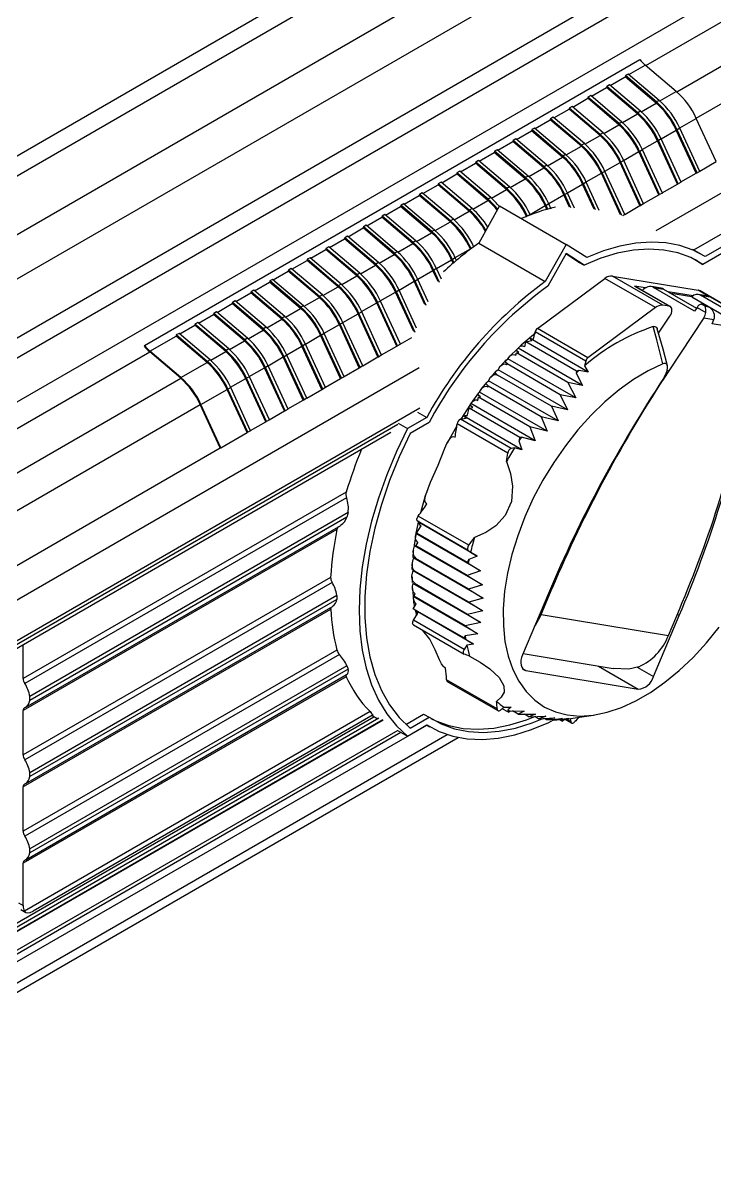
# Model space of a CAD drawing. Extents: x 6 to 134, y 1 to 99.
# Drawn here: x 24.78 to 29.22, y 11.19 to 18.58 of the extents above; entities that cross this region are included whole.
import ezdxf

# ---------------------------------------------------------------- set-up
doc = ezdxf.new("R2010")
doc.units = 0
doc.header["$MEASUREMENT"] = 0
doc.layers.add('OBJECT', color=7, linetype='CONTINUOUS')

msp = doc.modelspace()

# ---------------------------------------------------------------- linework, layer by layer
at = {"layer": 'OBJECT'}
for p, q in [((22.3187, 16.3338), (32.8256, 22.3993)), ((22.4274, 16.2683), (32.6402, 22.164)), ((22.7061, 16.0518), (32.8638, 21.9157)), ((22.7894, 15.8141), (32.9877, 21.7014)), ((22.2744, 15.011), (33.3873, 21.4263)), ((22.5115, 15.2761), (33.1163, 21.3981)), ((22.3357, 14.7632), (33.4868, 21.2006)), ((28.7786, 18.3107), (33.5738, 21.0789)), ((28.9779, 18.1415), (33.6861, 20.8595)), ((29.1029, 17.9721), (33.3963, 20.4506)), ((28.8465, 17.2503), (34.0049, 20.2282)), ((29.0866, 17.1269), (34.2847, 20.1277)), ((25.559, 16.5118), (28.7409, 18.3487)), ((28.6701, 18.2524), (28.7756, 18.3133)), ((28.9749, 18.144), (28.7756, 18.3133)), ((28.5499, 18.183), (28.6466, 18.2388)), ((28.6482, 18.2458), (28.6466, 18.2388)), ((28.8459, 18.0695), (28.6466, 18.2388)), ((28.6659, 18.256), (28.6482, 18.2458)), ((28.8475, 18.0765), (28.6482, 18.2458)), ((28.8652, 18.0867), (28.6659, 18.256)), ((28.4297, 18.1136), (28.5264, 18.1694)), ((28.528, 18.1764), (28.5264, 18.1694)), ((28.7256, 18.0001), (28.5264, 18.1694)), ((28.5457, 18.1866), (28.528, 18.1764)), ((28.7273, 18.0071), (28.528, 18.1764)), ((28.7449, 18.0173), (28.5457, 18.1866)), ((28.8694, 18.0831), (28.9749, 18.144)), ((28.3095, 18.0442), (28.4062, 18.1)), ((28.4078, 18.107), (28.4062, 18.1)), ((28.6054, 17.9307), (28.4062, 18.1)), ((28.4255, 18.1172), (28.4078, 18.107)), ((28.6071, 17.9377), (28.4078, 18.107)), ((28.6247, 17.9479), (28.4255, 18.1172)), ((28.7492, 18.0137), (28.8459, 18.0695)), ((28.8652, 18.0867), (28.8475, 18.0765)), ((28.185, 17.9784), (28.1674, 17.9682)), ((28.3843, 17.8091), (28.185, 17.9784)), ((28.1893, 17.9748), (28.2859, 18.0306)), ((28.2876, 18.0376), (28.2859, 18.0306)), ((28.4852, 17.8613), (28.2859, 18.0306)), ((28.3052, 18.0478), (28.2876, 18.0376)), ((28.4869, 17.8683), (28.2876, 18.0376)), ((28.5045, 17.8785), (28.3052, 18.0478)), ((28.629, 17.9443), (28.7256, 18.0001)), ((28.7449, 18.0173), (28.7273, 18.0071)), ((28.0648, 17.909), (28.0472, 17.8988)), ((28.2641, 17.7397), (28.0648, 17.909)), ((28.0691, 17.9054), (28.1657, 17.9612)), ((28.1674, 17.9682), (28.1657, 17.9612)), ((28.365, 17.7919), (28.1657, 17.9612)), ((28.3666, 17.7989), (28.1674, 17.9682)), ((28.5088, 17.8749), (28.6054, 17.9307)), ((28.6247, 17.9479), (28.6071, 17.9377)), ((28.9977, 17.9083), (28.9801, 17.8981)), ((28.9971, 17.9098), (29.1034, 17.9711)), ((29.1259, 17.6307), (28.9977, 17.9083)), ((29.2315, 17.6935), (29.1034, 17.9711)), ((27.9269, 17.8294), (27.9253, 17.8224)), ((27.9446, 17.8396), (27.9269, 17.8294)), ((28.1262, 17.6601), (27.9269, 17.8294)), ((28.1439, 17.6704), (27.9446, 17.8396)), ((27.9489, 17.836), (28.0455, 17.8918)), ((28.0472, 17.8988), (28.0455, 17.8918)), ((28.2448, 17.7225), (28.0455, 17.8918)), ((28.2464, 17.7295), (28.0472, 17.8988)), ((28.3885, 17.8055), (28.4852, 17.8613)), ((28.5045, 17.8785), (28.4869, 17.8683)), ((28.8775, 17.8389), (28.8599, 17.8287)), ((28.988, 17.5511), (28.8599, 17.8287)), ((28.8769, 17.8404), (28.9743, 17.8966)), ((29.0057, 17.5614), (28.8775, 17.8389)), ((29.1025, 17.619), (28.9743, 17.8966)), ((29.1082, 17.6205), (28.9801, 17.8981)), ((27.8067, 17.76), (27.8051, 17.753)), ((27.8244, 17.7702), (27.8067, 17.76)), ((28.006, 17.5908), (27.8067, 17.76)), ((28.0237, 17.601), (27.8244, 17.7702)), ((27.8287, 17.7666), (27.9253, 17.8224)), ((28.1246, 17.6531), (27.9253, 17.8224)), ((28.2683, 17.7361), (28.365, 17.7919)), ((28.3843, 17.8091), (28.3666, 17.7989)), ((28.6365, 17.7016), (28.7339, 17.7578)), ((28.862, 17.4803), (28.7339, 17.7578)), ((28.7573, 17.7695), (28.7397, 17.7593)), ((28.8678, 17.4818), (28.7397, 17.7593)), ((28.7567, 17.771), (28.8541, 17.8272)), ((28.8854, 17.492), (28.7573, 17.7695)), ((28.9823, 17.5497), (28.8541, 17.8272)), ((27.5883, 17.6278), (27.6849, 17.6836)), ((27.6865, 17.6906), (27.6849, 17.6836)), ((27.8842, 17.5143), (27.6849, 17.6836)), ((27.7042, 17.7008), (27.6865, 17.6906)), ((27.8858, 17.5214), (27.6865, 17.6906)), ((27.9035, 17.5316), (27.7042, 17.7008)), ((27.7085, 17.6972), (27.8051, 17.753)), ((28.0044, 17.5837), (27.8051, 17.753)), ((28.1481, 17.6667), (28.2448, 17.7225)), ((28.2641, 17.7397), (28.2464, 17.7295)), ((28.5163, 17.6322), (28.6137, 17.6884)), ((28.7418, 17.4109), (28.6137, 17.6884)), ((28.6371, 17.7001), (28.6194, 17.6899)), ((28.7476, 17.4124), (28.6194, 17.6899)), ((28.7652, 17.4226), (28.6371, 17.7001)), ((29.1252, 17.6322), (29.2315, 17.6935)), ((27.468, 17.5584), (27.5647, 17.6142)), ((27.5663, 17.6212), (27.5647, 17.6142)), ((27.764, 17.4449), (27.5647, 17.6142)), ((27.584, 17.6314), (27.5663, 17.6212)), ((27.7656, 17.452), (27.5663, 17.6212)), ((27.7833, 17.4622), (27.584, 17.6314)), ((28.0279, 17.5973), (28.1246, 17.6531)), ((28.1439, 17.6704), (28.1262, 17.6601)), ((28.396, 17.5628), (28.4935, 17.619)), ((28.617, 17.3515), (28.4935, 17.619)), ((28.5169, 17.6308), (28.4992, 17.6205)), ((28.6257, 17.3465), (28.4992, 17.6205)), ((28.645, 17.3532), (28.5169, 17.6308)), ((29.005, 17.5628), (29.1025, 17.619)), ((29.1025, 17.619), (29.1082, 17.6205)), ((29.1259, 17.6307), (29.1082, 17.6205)), ((27.3478, 17.489), (27.4445, 17.5448)), ((27.4461, 17.5518), (27.4445, 17.5448)), ((27.6438, 17.3756), (27.4445, 17.5448)), ((27.4638, 17.562), (27.4461, 17.5518)), ((27.6454, 17.3826), (27.4461, 17.5518)), ((27.6631, 17.3928), (27.4638, 17.562)), ((27.9077, 17.5279), (28.0044, 17.5837)), ((28.0237, 17.601), (28.006, 17.5908)), ((28.2758, 17.4934), (28.3733, 17.5497)), ((28.4474, 17.3891), (28.3733, 17.5497)), ((28.3967, 17.5614), (28.379, 17.5512)), ((28.4561, 17.3841), (28.379, 17.5512)), ((28.4803, 17.3803), (28.3967, 17.5614)), ((28.8848, 17.4934), (28.9823, 17.5497)), ((28.9823, 17.5497), (28.988, 17.5511)), ((29.0057, 17.5614), (28.988, 17.5511)), ((27.2276, 17.4196), (27.3243, 17.4754)), ((27.3259, 17.4824), (27.3243, 17.4754)), ((27.5236, 17.3062), (27.3243, 17.4754)), ((27.3436, 17.4927), (27.3259, 17.4824)), ((27.5252, 17.3132), (27.3259, 17.4824)), ((27.5429, 17.3234), (27.3436, 17.4927)), ((27.7833, 17.4622), (27.7656, 17.452)), ((27.7875, 17.4585), (27.8842, 17.5143)), ((27.9035, 17.5316), (27.8858, 17.5214)), ((28.1556, 17.424), (28.2531, 17.4803)), ((28.2897, 17.401), (28.2531, 17.4803)), ((28.2765, 17.492), (28.2588, 17.4818)), ((28.2984, 17.396), (28.2588, 17.4818)), ((28.3209, 17.3957), (28.2765, 17.492)), ((28.7646, 17.424), (28.862, 17.4803)), ((28.862, 17.4803), (28.8678, 17.4818)), ((28.8854, 17.492), (28.8678, 17.4818)), ((27.1074, 17.3502), (27.2041, 17.406)), ((27.2057, 17.4131), (27.2041, 17.406)), ((27.4034, 17.2368), (27.2041, 17.406)), ((27.2234, 17.4233), (27.2057, 17.4131)), ((27.405, 17.2438), (27.2057, 17.4131)), ((27.4227, 17.254), (27.2234, 17.4233)), ((27.6631, 17.3928), (27.6454, 17.3826)), ((27.6673, 17.3891), (27.764, 17.4449)), ((27.8394, 17.4087), (27.7064, 17.1702)), ((27.8394, 17.4087), (28.2665, 17.1621)), ((28.0354, 17.3546), (28.1329, 17.4109)), ((28.1439, 17.387), (28.1329, 17.4109)), ((28.1563, 17.4226), (28.1386, 17.4124)), ((28.151, 17.3856), (28.1386, 17.4124)), ((28.1721, 17.3884), (28.1563, 17.4226)), ((28.6444, 17.3546), (28.7418, 17.4109)), ((28.7418, 17.4109), (28.7476, 17.4124)), ((28.7652, 17.4226), (28.7476, 17.4124)), ((26.9872, 17.2809), (27.0839, 17.3366)), ((27.0855, 17.3437), (27.0839, 17.3366)), ((27.2831, 17.1674), (27.0839, 17.3366)), ((27.1032, 17.3539), (27.0855, 17.3437)), ((27.2848, 17.1744), (27.0855, 17.3437)), ((27.3024, 17.1846), (27.1032, 17.3539)), ((27.5429, 17.3234), (27.5252, 17.3132)), ((27.5471, 17.3197), (27.6438, 17.3756)), ((28.0107, 17.3403), (28.0127, 17.3415)), ((28.0128, 17.3412), (28.0127, 17.3415)), ((28.0361, 17.3532), (28.0216, 17.3448)), ((28.0371, 17.351), (28.0361, 17.3532)), ((28.645, 17.3532), (28.6308, 17.345)), ((26.867, 17.2115), (26.9637, 17.2673)), ((26.9653, 17.2743), (26.9637, 17.2673)), ((27.1629, 17.098), (26.9637, 17.2673)), ((26.983, 17.2845), (26.9653, 17.2743)), ((27.1646, 17.105), (26.9653, 17.2743)), ((27.1822, 17.1152), (26.983, 17.2845)), ((27.3067, 17.181), (27.4034, 17.2368)), ((27.4227, 17.254), (27.405, 17.2438)), ((27.4269, 17.2503), (27.5236, 17.3062)), ((26.7468, 17.1421), (26.8434, 17.1979)), ((26.8451, 17.2049), (26.8434, 17.1979)), ((27.0427, 17.0286), (26.8434, 17.1979)), ((26.8627, 17.2151), (26.8451, 17.2049)), ((27.0444, 17.0356), (26.8451, 17.2049)), ((27.062, 17.0458), (26.8627, 17.2151)), ((27.1865, 17.1116), (27.2831, 17.1674)), ((27.3024, 17.1846), (27.2848, 17.1744)), ((27.7064, 17.1702), (28.1335, 16.9236)), ((28.2665, 17.1621), (28.1335, 16.9236)), ((28.3994, 17.0771), (28.2665, 17.1621)), ((26.6266, 17.0727), (26.7232, 17.1285)), ((26.7249, 17.1355), (26.7232, 17.1285)), ((26.9225, 16.9592), (26.7232, 17.1285)), ((26.7425, 17.1457), (26.7249, 17.1355)), ((26.9241, 16.9662), (26.7249, 17.1355)), ((26.9418, 16.9764), (26.7425, 17.1457)), ((27.0663, 17.0422), (27.1629, 17.098)), ((27.1822, 17.1152), (27.1646, 17.105)), ((27.5546, 17.077), (27.6521, 17.1333)), ((27.653, 17.1313), (27.6521, 17.1333)), ((28.2665, 17.1028), (28.1502, 16.8942)), ((28.3474, 17.0488), (28.2656, 17.1012)), ((28.3828, 17.0284), (28.2665, 17.1028)), ((29.1414, 17.0953), (29.0822, 17.1295)), ((29.2679, 17.1041), (29.1459, 17.0337)), ((29.2845, 17.1545), (29.1612, 17.0833)), ((26.5064, 17.0033), (26.603, 17.0591)), ((26.6047, 17.0661), (26.603, 17.0591)), ((26.8023, 16.8898), (26.603, 17.0591)), ((26.6223, 17.0763), (26.6047, 17.0661)), ((26.8039, 16.8968), (26.6047, 17.0661)), ((26.8216, 16.907), (26.6223, 17.0763)), ((26.946, 16.9728), (27.0427, 17.0286)), ((27.062, 17.0458), (27.0444, 17.0356)), ((27.4344, 17.0076), (27.5319, 17.0639)), ((27.5421, 17.0417), (27.5319, 17.0639)), ((27.5553, 17.0756), (27.5376, 17.0654)), ((27.5474, 17.0442), (27.5376, 17.0654)), ((27.5628, 17.0593), (27.5553, 17.0756)), ((28.3474, 17.0488), (28.3828, 17.0284)), ((29.1106, 17.0541), (29.0985, 17.0619)), ((29.1106, 17.0541), (29.1459, 17.0337)), ((26.3862, 16.9339), (26.4828, 16.9897)), ((26.4844, 16.9967), (26.4828, 16.9897)), ((26.6821, 16.8204), (26.4828, 16.9897)), ((26.5021, 17.0069), (26.4844, 16.9967)), ((26.6837, 16.8274), (26.4844, 16.9967)), ((26.7014, 16.8376), (26.5021, 17.0069)), ((26.8258, 16.9034), (26.9225, 16.9592)), ((26.9418, 16.9764), (26.9241, 16.9662)), ((27.3142, 16.9382), (27.4116, 16.9945)), ((27.4445, 16.9233), (27.4116, 16.9945)), ((27.435, 17.0062), (27.4174, 16.996)), ((27.4532, 16.9183), (27.4174, 16.996)), ((27.4665, 16.9381), (27.435, 17.0062)), ((28.0825, 16.6219), (28.5162, 16.9433)), ((28.8413, 16.7557), (28.5162, 16.9433)), ((28.8895, 16.7714), (28.5645, 16.959)), ((28.5645, 16.959), (29.1159, 16.867)), ((26.2617, 16.8681), (26.244, 16.8579)), ((26.461, 16.6988), (26.2617, 16.8681)), ((26.266, 16.8645), (26.3626, 16.9203)), ((26.3642, 16.9273), (26.3626, 16.9203)), ((26.5619, 16.751), (26.3626, 16.9203)), ((26.3819, 16.9375), (26.3642, 16.9273)), ((26.5635, 16.758), (26.3642, 16.9273)), ((26.5812, 16.7682), (26.3819, 16.9375)), ((26.7056, 16.834), (26.8023, 16.8898)), ((26.8216, 16.907), (26.8039, 16.8968)), ((27.1946, 16.8674), (27.1769, 16.8572)), ((27.194, 16.8688), (27.2914, 16.9251)), ((27.3068, 16.6244), (27.1946, 16.8674)), ((27.3605, 16.7754), (27.2914, 16.9251)), ((27.3148, 16.9368), (27.2972, 16.9266)), ((27.3693, 16.7703), (27.2972, 16.9266)), ((27.3809, 16.7936), (27.3148, 16.9368)), ((28.7764, 16.8823), (28.7063, 16.894)), ((28.7063, 16.894), (28.7122, 16.8919)), ((28.7063, 16.894), (28.9306, 16.7645)), ((28.9364, 16.7624), (28.7122, 16.8919)), ((28.8786, 16.8801), (28.8154, 16.8906)), ((29.0927, 16.7337), (28.8296, 16.8856)), ((28.8296, 16.8856), (28.8922, 16.8752)), ((28.8922, 16.8752), (29.105, 16.7523)), ((29.1805, 16.8297), (29.1159, 16.867)), ((26.1415, 16.7987), (26.1238, 16.7885)), ((26.3408, 16.6294), (26.1415, 16.7987)), ((26.1458, 16.7951), (26.2424, 16.8509)), ((26.244, 16.8579), (26.2424, 16.8509)), ((26.4417, 16.6816), (26.2424, 16.8509)), ((26.4433, 16.6886), (26.244, 16.8579)), ((26.5854, 16.7646), (26.6821, 16.8204)), ((26.7014, 16.8376), (26.6837, 16.8274)), ((27.0744, 16.798), (27.0567, 16.7878)), ((27.0738, 16.7994), (27.1712, 16.8557)), ((27.2025, 16.5204), (27.0744, 16.798)), ((27.2882, 16.6022), (27.1712, 16.8557)), ((27.297, 16.5972), (27.1769, 16.8572)), ((29.0823, 16.8313), (28.922, 16.858)), ((29.0752, 16.825), (28.9402, 16.8475)), ((29.0752, 16.825), (29.4424, 16.613)), ((29.1795, 16.8299), (29.1163, 16.8404)), ((29.4023, 16.7042), (29.1276, 16.8629)), ((29.13, 16.8355), (29.1926, 16.8251)), ((29.3931, 16.6836), (29.13, 16.8355)), ((29.1926, 16.8251), (29.4022, 16.7041)), ((26.0036, 16.7191), (26.002, 16.7121)), ((26.0213, 16.7293), (26.0036, 16.7191)), ((26.2029, 16.5498), (26.0036, 16.7191)), ((26.2206, 16.56), (26.0213, 16.7293)), ((26.0255, 16.7257), (26.1222, 16.7815)), ((26.1238, 16.7885), (26.1222, 16.7815)), ((26.3215, 16.6122), (26.1222, 16.7815)), ((26.3231, 16.6192), (26.1238, 16.7885)), ((26.4652, 16.6952), (26.5619, 16.751)), ((26.5812, 16.7682), (26.5635, 16.758)), ((26.9542, 16.7286), (26.9365, 16.7184)), ((27.0646, 16.4408), (26.9365, 16.7184)), ((26.9535, 16.73), (27.051, 16.7863)), ((27.0823, 16.451), (26.9542, 16.7286)), ((27.1791, 16.5087), (27.051, 16.7863)), ((27.1849, 16.5102), (27.0567, 16.7878)), ((28.8413, 16.7557), (28.4076, 16.4343)), ((28.9306, 16.7645), (28.8895, 16.7714)), ((29.1083, 16.7573), (29.0927, 16.7337)), ((29.1083, 16.7573), (29.164, 16.7251)), ((29.1567, 16.7674), (29.1373, 16.7786)), ((29.1373, 16.7786), (29.156, 16.7755)), ((29.156, 16.7755), (29.1755, 16.7642)), ((29.157, 16.7749), (29.156, 16.7755)), ((29.1567, 16.7674), (29.1755, 16.7642)), ((29.1809, 16.7612), (29.157, 16.7749)), ((25.8834, 16.6497), (25.8818, 16.6427)), ((25.9011, 16.6599), (25.8834, 16.6497)), ((26.0827, 16.4804), (25.8834, 16.6497)), ((26.1004, 16.4906), (25.9011, 16.6599)), ((25.9053, 16.6563), (26.002, 16.7121)), ((26.2013, 16.5428), (26.002, 16.7121)), ((26.345, 16.6258), (26.4417, 16.6816)), ((26.461, 16.6988), (26.4433, 16.6886)), ((26.7131, 16.5913), (26.8106, 16.6475)), ((26.9387, 16.3699), (26.8106, 16.6475)), ((26.834, 16.6592), (26.8163, 16.649)), ((26.9444, 16.3714), (26.8163, 16.649)), ((26.8333, 16.6606), (26.9308, 16.7169)), ((26.9621, 16.3816), (26.834, 16.6592)), ((27.0589, 16.4393), (26.9308, 16.7169)), ((28.8613, 16.5909), (28.9337, 16.7002)), ((29.1513, 16.6894), (28.9265, 16.3496)), ((29.1513, 16.6894), (29.2156, 16.6787)), ((29.2046, 16.6527), (29.2156, 16.6787)), ((29.4424, 16.613), (29.2046, 16.6527)), ((25.5936, 16.4764), (25.7616, 16.5733)), ((25.7632, 16.5803), (25.7616, 16.5733)), ((25.9609, 16.404), (25.7616, 16.5733)), ((25.7809, 16.5905), (25.7632, 16.5803)), ((25.9625, 16.411), (25.7632, 16.5803)), ((25.9802, 16.4212), (25.7809, 16.5905)), ((25.7851, 16.5869), (25.8818, 16.6427)), ((26.0811, 16.4734), (25.8818, 16.6427)), ((26.2248, 16.5564), (26.3215, 16.6122)), ((26.3408, 16.6294), (26.3231, 16.6192)), ((26.5929, 16.5219), (26.6904, 16.5781)), ((26.8185, 16.3005), (26.6904, 16.5781)), ((26.7138, 16.5898), (26.6961, 16.5796)), ((26.8242, 16.302), (26.6961, 16.5796)), ((26.8419, 16.3122), (26.7138, 16.5898)), ((28.0569, 16.5526), (28.0682, 16.5996)), ((28.3932, 16.412), (28.0682, 16.5996)), ((28.4076, 16.4343), (28.0825, 16.6219)), ((25.559, 16.5118), (25.5566, 16.5082)), ((26.1046, 16.487), (26.2013, 16.5428)), ((26.2206, 16.56), (26.2029, 16.5498)), ((26.4727, 16.4525), (26.5702, 16.5087)), ((26.6983, 16.2312), (26.5702, 16.5087)), ((26.5936, 16.5204), (26.5759, 16.5102)), ((26.704, 16.2326), (26.5759, 16.5102)), ((26.7217, 16.2429), (26.5936, 16.5204)), ((27.0817, 16.4525), (27.1791, 16.5087)), ((27.1791, 16.5087), (27.1849, 16.5102)), ((27.2025, 16.5204), (27.1849, 16.5102)), ((27.2019, 16.5219), (27.2754, 16.5643)), ((28.0016, 16.504), (28.0093, 16.5365)), ((28.0093, 16.5365), (28.0472, 16.5444)), ((28.3343, 16.3489), (28.0093, 16.5365)), ((28.4089, 16.342), (28.0361, 16.5571)), ((22.4227, 14.6416), (25.5925, 16.4714)), ((25.7918, 16.3022), (25.5925, 16.4714)), ((25.7929, 16.3071), (25.5936, 16.4764)), ((25.9844, 16.4176), (26.0811, 16.4734)), ((26.1004, 16.4906), (26.0827, 16.4804)), ((26.3525, 16.3831), (26.45, 16.4393)), ((26.5781, 16.1618), (26.45, 16.4393)), ((26.4734, 16.451), (26.4557, 16.4408)), ((26.5838, 16.1633), (26.4557, 16.4408)), ((26.6015, 16.1735), (26.4734, 16.451)), ((26.9615, 16.3831), (27.0589, 16.4393)), ((27.0589, 16.4393), (27.0646, 16.4408)), ((27.0823, 16.451), (27.0646, 16.4408)), ((28.3288, 16.1756), (27.8924, 16.4276)), ((27.9573, 16.494), (27.903, 16.4416)), ((27.9449, 16.4501), (27.9485, 16.4654)), ((27.9485, 16.4654), (27.9637, 16.4685)), ((28.2782, 16.275), (27.9485, 16.4654)), ((28.3729, 16.2565), (27.9583, 16.4958)), ((23.0115, 13.8819), (27.3239, 16.3714)), ((25.7929, 16.3071), (25.9609, 16.404)), ((25.9802, 16.4212), (25.9625, 16.411)), ((26.2323, 16.3137), (26.3298, 16.3699)), ((26.4579, 16.0924), (26.3298, 16.3699)), ((26.3532, 16.3816), (26.3355, 16.3714)), ((26.4636, 16.0939), (26.3355, 16.3714)), ((26.4813, 16.1041), (26.3532, 16.3816)), ((26.8412, 16.3137), (26.9387, 16.3699)), ((26.9387, 16.3699), (26.9444, 16.3714)), ((26.9621, 16.3816), (26.9444, 16.3714)), ((28.2765, 16.0996), (27.8301, 16.3573)), ((27.8825, 16.4208), (27.8441, 16.3789)), ((27.8868, 16.3901), (27.8878, 16.3942)), ((27.8878, 16.3942), (27.8912, 16.3949)), ((28.2296, 16.1968), (27.8878, 16.3942)), ((28.3343, 16.3489), (28.331, 16.3351)), ((28.3502, 16.3522), (28.3343, 16.3489)), ((28.4089, 16.342), (28.3502, 16.3522)), ((28.3932, 16.412), (28.3863, 16.383)), ((28.3863, 16.383), (28.4089, 16.342)), ((28.9169, 16.3551), (28.9265, 16.3496)), ((22.622, 14.4723), (25.7918, 16.3022)), ((26.1121, 16.2443), (26.2096, 16.3005)), ((26.3377, 16.023), (26.2096, 16.3005)), ((26.233, 16.3123), (26.2153, 16.302)), ((26.3434, 16.0245), (26.2153, 16.302)), ((26.3611, 16.0347), (26.233, 16.3123)), ((26.721, 16.2443), (26.8185, 16.3005)), ((26.8185, 16.3005), (26.8242, 16.302)), ((26.8419, 16.3122), (26.8242, 16.302)), ((28.2157, 16.0284), (27.7693, 16.2861)), ((28.1729, 16.1233), (27.827, 16.323)), ((28.2782, 16.275), (28.3288, 16.1756)), ((28.3729, 16.2565), (28.2782, 16.275)), ((28.331, 16.3351), (28.3729, 16.2565)), ((25.9214, 16.1342), (26.0894, 16.2312)), ((26.2175, 15.9536), (26.0894, 16.2312)), ((26.1128, 16.2429), (26.0951, 16.2327)), ((26.2232, 15.9551), (26.0951, 16.2327)), ((26.2409, 15.9653), (26.1128, 16.2429)), ((26.6008, 16.1749), (26.6983, 16.2312)), ((26.6983, 16.2312), (26.704, 16.2326)), ((26.7217, 16.2429), (26.704, 16.2326)), ((27.7041, 16.2086), (27.6546, 16.1396)), ((28.1465, 15.9621), (27.71, 16.214)), ((27.7651, 16.2472), (27.7662, 16.2518)), ((27.7662, 16.2518), (27.7692, 16.2524)), ((28.108, 16.0545), (27.7662, 16.2518)), ((22.7476, 14.3033), (25.9174, 16.1332)), ((26.0455, 15.8556), (25.9174, 16.1332)), ((26.0495, 15.8566), (25.9214, 16.1342)), ((26.4806, 16.1055), (26.5781, 16.1618)), ((26.5781, 16.1618), (26.5838, 16.1633)), ((26.6015, 16.1735), (26.5838, 16.1633)), ((28.0689, 15.9006), (27.6544, 16.1399)), ((27.7005, 16.1604), (27.7054, 16.1806)), ((27.7054, 16.1806), (27.7167, 16.183)), ((28.035, 15.9903), (27.7054, 16.1806)), ((28.2296, 16.1968), (28.2765, 16.0996)), ((28.3288, 16.1756), (28.2296, 16.1968)), ((23.1484, 13.6989), (27.3281, 16.1117)), ((26.3604, 16.0361), (26.4579, 16.0924)), ((26.4579, 16.0924), (26.4636, 16.0939)), ((26.4813, 16.1041), (26.4636, 16.0939)), ((27.3126, 16.0845), (27.3718, 16.0503)), ((27.9833, 15.8437), (27.6106, 16.0589)), ((27.6324, 16.0587), (27.6446, 16.1095)), ((27.6446, 16.1095), (27.6688, 16.1145)), ((27.9696, 15.9218), (27.6446, 16.1095)), ((28.108, 16.0545), (28.1465, 15.9621)), ((28.2157, 16.0284), (28.108, 16.0545)), ((28.1729, 16.1233), (28.2157, 16.0284)), ((28.2765, 16.0996), (28.1729, 16.1233)), ((23.1517, 13.6784), (27.1863, 16.0075)), ((26.2402, 15.9667), (26.3377, 16.023)), ((26.3377, 16.023), (26.3434, 16.0245)), ((26.3611, 16.0347), (26.3434, 16.0245)), ((27.1893, 16.0133), (27.2484, 15.9791)), ((27.3718, 16.0503), (27.2484, 15.9791)), ((27.387, 16.0183), (27.265, 15.9479)), ((27.8919, 15.8219), (27.5669, 16.0096)), ((27.5898, 16.0395), (27.6249, 16.0468)), ((27.9148, 15.8519), (27.5898, 16.0395)), ((28.035, 15.9903), (28.0689, 15.9006)), ((28.1465, 15.9621), (28.035, 15.9903)), ((23.1527, 13.6536), (27.1407, 15.9558)), ((26.0495, 15.8566), (26.2175, 15.9536)), ((26.2175, 15.9536), (26.2232, 15.9551)), ((26.2409, 15.9653), (26.2232, 15.9551)), ((27.9696, 15.9218), (27.9645, 15.9006)), ((27.9799, 15.924), (27.9696, 15.9218)), ((28.0689, 15.9006), (27.9799, 15.924)), ((22.8757, 14.0257), (26.0455, 15.8556)), ((26.0455, 15.8556), (26.0495, 15.8566)), ((27.9365, 15.8564), (27.9148, 15.8519)), ((27.9833, 15.8437), (27.9365, 15.8564)), ((27.9645, 15.9006), (27.9833, 15.8437)), ((26.855, 15.5716), (24.7798, 14.3737)), ((26.8565, 15.5351), (24.7903, 14.3423)), ((26.8669, 15.4401), (24.8215, 14.2594)), ((26.8594, 15.4103), (24.8215, 14.2339)), ((27.6421, 15.23), (27.3171, 15.4176)), ((26.7948, 15.331), (24.7798, 14.1677)), ((24.7969, 14.1901), (26.8196, 15.3578)), ((27.3058, 15.3066), (27.3352, 15.3545)), ((27.3381, 15.3672), (27.3133, 15.3844)), ((27.6383, 15.1968), (27.3133, 15.3844)), ((27.6951, 15.1607), (27.3223, 15.3759)), ((27.3009, 15.298), (27.2908, 15.23)), ((27.7165, 15.0656), (27.302, 15.3049)), ((27.3024, 15.2259), (27.3142, 15.245)), ((27.3229, 15.2947), (27.3058, 15.3066)), ((27.6308, 15.119), (27.3058, 15.3066)), ((27.73, 14.9752), (27.2935, 15.2271)), ((27.3104, 15.2203), (27.3024, 15.2259)), ((27.6321, 15.0356), (27.3024, 15.2259)), ((27.6383, 15.1968), (27.6536, 15.1862)), ((27.6536, 15.1862), (27.6951, 15.1607)), ((27.2887, 15.1473), (27.2818, 15.1529)), ((27.7351, 14.8896), (27.2887, 15.1473)), ((27.2991, 15.1451), (27.3018, 15.1495)), ((27.6409, 14.9478), (27.2991, 15.1451)), ((27.3012, 15.1436), (27.2991, 15.1451)), ((27.6431, 15.1391), (27.6308, 15.119)), ((27.6308, 15.119), (27.638, 15.114)), ((27.638, 15.114), (27.7165, 15.0656)), ((27.6951, 15.1607), (27.6431, 15.1391)), ((26.7548, 15.0239), (24.7798, 13.8837)), ((27.2774, 15.0274), (27.2777, 14.9905)), ((27.7317, 14.8088), (27.2853, 15.0665)), ((27.6417, 14.8646), (27.2957, 15.0643)), ((27.7165, 15.0656), (27.6321, 15.0356)), ((27.6321, 15.0356), (27.73, 14.9752)), ((26.764, 14.9918), (24.7903, 13.8524)), ((27.2795, 14.9532), (27.2844, 14.9027)), ((27.72, 14.7329), (27.2835, 14.9849)), ((27.2924, 14.9836), (27.2948, 14.9874)), ((27.6343, 14.7862), (27.2924, 14.9836)), ((27.2949, 14.9819), (27.2924, 14.9836)), ((27.73, 14.9752), (27.6409, 14.9478)), ((27.6409, 14.9478), (27.7351, 14.8896)), ((28.1066, 14.7858), (28.1777, 14.9542)), ((28.1699, 14.9587), (28.1777, 14.9542)), ((26.7936, 14.9079), (24.8215, 13.7695)), ((26.7936, 14.8824), (24.8215, 13.7439)), ((27.6999, 14.6618), (27.2853, 14.9011)), ((27.2891, 14.9028), (27.2979, 14.9172)), ((27.6187, 14.7125), (27.2891, 14.9028)), ((27.2997, 14.8954), (27.2891, 14.9028)), ((27.7351, 14.8896), (27.6417, 14.8646)), ((28.1532, 14.9194), (27.9874, 14.5265)), ((26.7548, 14.818), (24.7798, 13.6778)), ((24.7969, 13.7002), (26.7703, 14.8395)), ((27.2857, 14.8221), (27.3046, 14.8527)), ((27.6108, 14.6344), (27.2857, 14.8221)), ((27.3125, 14.8035), (27.2857, 14.8221)), ((27.2983, 14.8133), (27.3052, 14.7784)), ((27.6717, 14.5954), (27.299, 14.8106)), ((27.7317, 14.8088), (27.6343, 14.7862)), ((27.6417, 14.8646), (27.7317, 14.8088)), ((28.9239, 14.6495), (28.995, 14.8179)), ((27.2871, 14.7489), (27.3144, 14.7933)), ((27.6121, 14.5613), (27.2871, 14.7489)), ((27.72, 14.7329), (27.6187, 14.7125)), ((27.6343, 14.7862), (27.72, 14.7329)), ((28.1066, 14.7858), (28.9239, 14.6495)), ((28.8285, 14.3862), (28.9943, 14.7791)), ((28.9817, 14.7864), (28.9943, 14.7791)), ((27.2865, 14.719), (27.6115, 14.5314)), ((27.6188, 14.6474), (27.6108, 14.6344)), ((27.6187, 14.7125), (27.6999, 14.6618)), ((27.6999, 14.6618), (27.6188, 14.6474)), ((24.7798, 14.3737), (24.7798, 14.5929)), ((27.6108, 14.6344), (27.6219, 14.6266)), ((27.6289, 14.5886), (27.6121, 14.5613)), ((27.6219, 14.6266), (27.6717, 14.5954)), ((27.6717, 14.5954), (27.6289, 14.5886)), ((26.7948, 14.557), (24.7798, 13.3938)), ((26.8111, 14.5291), (24.7903, 13.3624)), ((27.9905, 14.5338), (28.5688, 14.4374)), ((26.8594, 14.456), (24.8215, 13.2795)), ((26.8669, 14.4348), (24.8215, 13.254)), ((27.9874, 14.438), (28.0085, 14.4258)), ((28.0085, 14.4258), (28.7307, 14.3054)), ((28.475, 14.453), (28.7307, 14.3054)), ((28.7238, 14.4466), (28.8285, 14.3862)), ((26.855, 14.3859), (24.7798, 13.1879)), ((24.7969, 13.2103), (26.8606, 14.4016)), ((27.824, 14.1786), (27.499, 14.3663)), ((27.5042, 14.3555), (27.8292, 14.1679)), ((24.8215, 14.2339), (24.8215, 14.2594)), ((24.7798, 13.8837), (24.7798, 14.1677)), ((27.0077, 14.1614), (24.7893, 12.8807)), ((27.0273, 14.1402), (24.8433, 12.8794)), ((27.0206, 14.1363), (27.0571, 14.1153)), ((27.2371, 14.0799), (27.3517, 14.1461)), ((27.3517, 14.1461), (27.387, 14.1257)), ((27.8454, 14.1718), (27.8677, 14.1901)), ((27.8967, 14.1571), (27.8561, 14.1805)), ((27.8677, 14.1901), (27.915, 14.1893)), ((27.915, 14.1893), (27.8932, 14.1738)), ((27.8932, 14.1738), (27.8967, 14.1571)), ((27.8967, 14.1571), (27.9073, 14.1658)), ((27.9073, 14.1658), (27.9973, 14.1654)), ((27.9588, 14.1448), (27.9226, 14.1657)), ((27.9973, 14.1654), (27.9588, 14.1448)), ((27.9588, 14.1448), (28.0715, 14.1461)), ((28.0285, 14.1282), (27.9989, 14.1453)), ((28.0715, 14.1461), (28.0285, 14.1282)), ((28.0285, 14.1282), (28.1374, 14.1316)), ((28.09, 14.1162), (28.0672, 14.1294)), ((28.1374, 14.1316), (28.09, 14.1162)), ((28.25, 14.1119), (28.4442, 14.1394)), ((22.9636, 11.7798), (27.0331, 14.1291)), ((27.0651, 14.1198), (23.0425, 11.7977)), ((27.0907, 14.1093), (23.08, 11.7939)), ((23.0806, 11.7936), (27.0913, 14.1089)), ((23.1296, 11.6263), (27.372, 14.0754)), ((27.2484, 14.0048), (27.3718, 14.076)), ((27.265, 14.0552), (27.387, 14.1257)), ((27.3713, 14.0758), (27.3915, 14.0641)), ((28.09, 14.1162), (28.1949, 14.1221)), ((28.1434, 14.109), (28.1273, 14.1183)), ((28.1949, 14.1221), (28.1434, 14.109)), ((28.1434, 14.109), (28.2439, 14.1173)), ((28.1887, 14.1065), (28.1791, 14.112)), ((28.1887, 14.1065), (28.2846, 14.1174)), ((28.2439, 14.1173), (28.1887, 14.1065)), ((28.2415, 14.0996), (28.2228, 14.1104)), ((28.2846, 14.1174), (28.2392, 14.1104)), ((28.2392, 14.1104), (28.2415, 14.0996)), ((28.2415, 14.0996), (28.2577, 14.113)), ((28.2602, 14.1133), (28.3024, 14.089)), ((28.2976, 14.0963), (28.2666, 14.1142)), ((28.2931, 14.118), (28.2976, 14.0963)), ((22.6715, 11.2257), (27.5026, 14.0145)), ((22.7055, 11.1861), (27.5728, 13.9959)), ((23.1355, 11.6805), (27.2051, 14.0298)), ((27.1863, 14.0413), (23.1359, 11.703)), ((27.1893, 14.039), (27.2484, 14.0048)), ((24.8215, 13.7439), (24.8215, 13.7695)), ((24.7798, 13.3938), (24.7798, 13.6778)), ((24.8215, 13.254), (24.8215, 13.2795)), ((24.7798, 12.9161), (24.7798, 13.1879)), ((24.7498, 12.9335), (24.7798, 12.9161)), ((24.7648, 12.891), (24.7975, 12.872))]:
    msp.add_line(p, q, dxfattribs=at)
at = {"layer": 'OBJECT', "flags": 128}
for points in [[(29.1612, 17.0833), (29.083, 17.1248), (28.9985, 17.1544), (28.9085, 17.1719), (28.8135, 17.1772), (28.7143, 17.1703), (28.6117, 17.1512), (28.5065, 17.1201), (28.3994, 17.0771)], [(29.1459, 17.0337), (29.0683, 17.0768), (28.9841, 17.1076), (28.894, 17.1259), (28.7988, 17.1316), (28.6993, 17.1246), (28.5962, 17.1049), (28.4904, 17.0728), (28.3828, 17.0284)], [(28.9337, 16.7002), (28.9395, 16.7105), (28.9437, 16.7212), (28.9462, 16.7318), (28.9467, 16.7417), (28.9453, 16.7504), (28.942, 16.7573), (28.937, 16.7621), (28.9306, 16.7645)], [(29.164, 16.7251), (29.1648, 16.742), (29.1631, 16.758), (29.1612, 16.7631), (29.1591, 16.7657), (29.1567, 16.7674)], [(28.0698, 16.5915), (27.9784, 16.5144), (27.9573, 16.494)], [(28.8259, 16.6338), (28.8374, 16.635), (28.8467, 16.6308), (28.8522, 16.622), (28.8525, 16.6205)], [(28.888, 16.3948), (28.8491, 16.5494), (28.8259, 16.6338)], [(28.9193, 16.3825), (28.8915, 16.4891), (28.8525, 16.6205)], [(28.0361, 16.5571), (28.0499, 16.5558), (28.0569, 16.5526)], [(27.8912, 16.3949), (27.8822, 16.4017), (27.8781, 16.4083), (27.879, 16.4169), (27.8924, 16.4276)], [(27.8924, 16.4276), (27.9087, 16.4473), (27.9227, 16.4539), (27.9383, 16.4531), (27.9449, 16.4501)], [(27.9637, 16.4685), (27.9552, 16.4749), (27.9515, 16.4812), (27.9527, 16.4897), (27.9583, 16.4958)], [(27.8166, 16.3488), (27.8048, 16.3358), (27.7835, 16.3096)], [(27.827, 16.323), (27.8175, 16.3301), (27.813, 16.337), (27.8138, 16.3457), (27.8249, 16.3551), (27.8301, 16.3573)], [(27.8301, 16.3573), (27.8439, 16.38), (27.8581, 16.3912), (27.8716, 16.3944), (27.8837, 16.3917), (27.8868, 16.3901)], [(28.888, 16.3948), (28.7947, 16.3506), (28.7011, 16.2949), (28.6081, 16.2283), (28.5167, 16.1516), (28.428, 16.0656), (28.3429, 15.9712), (28.2624, 15.8694), (28.1873, 15.7614), (28.1184, 15.6483), (28.0565, 15.5314), (28.0023, 15.4119), (27.9563, 15.2911), (27.9191, 15.1703), (27.8909, 15.0509), (27.8723, 14.9341), (27.8633, 14.8212), (27.864, 14.7135), (27.8745, 14.612), (27.8947, 14.518), (27.9242, 14.4324), (27.9628, 14.3561), (28.0101, 14.2901), (28.0656, 14.2349), (28.1286, 14.1912), (28.1985, 14.1595), (28.2745, 14.1401), (28.3558, 14.1333), (28.4415, 14.139), (28.5306, 14.1573), (28.6223, 14.188), (28.7155, 14.2306), (28.8092, 14.2848), (28.9023, 14.3499), (28.9939, 14.4253), (29.0831, 14.5101), (29.1687, 14.6035), (29.2499, 14.7043)], [(28.9138, 16.3421), (28.9191, 16.3641), (28.9189, 16.3799), (28.9137, 16.3918), (28.9056, 16.397), (28.8956, 16.3971), (28.888, 16.3948)], [(27.7579, 16.2781), (27.7239, 16.2361), (27.7199, 16.2305)], [(27.7692, 16.2524), (27.7593, 16.2598), (27.7545, 16.2671), (27.7552, 16.2757), (27.7656, 16.2845), (27.7693, 16.2861)], [(27.7693, 16.2861), (27.7824, 16.3094), (27.7967, 16.3223), (27.81, 16.3268), (27.8218, 16.3254), (27.827, 16.323)], [(28.8964, 16.3073), (28.9107, 16.3341), (28.9138, 16.3421)], [(27.7167, 16.183), (27.7065, 16.1906), (27.7014, 16.1981), (27.7014, 16.2054), (27.71, 16.214)], [(27.71, 16.214), (27.7286, 16.2405), (27.7414, 16.2488), (27.7536, 16.2508), (27.7651, 16.2472)], [(27.6546, 16.1396), (27.648, 16.1305), (27.5901, 16.0396)], [(27.6688, 16.1145), (27.6582, 16.1223), (27.653, 16.13), (27.653, 16.1375), (27.6544, 16.1399)], [(27.6544, 16.1399), (27.6715, 16.158), (27.6829, 16.1631), (27.6935, 16.1632), (27.7005, 16.1604)], [(27.6249, 16.0468), (27.6141, 16.0547), (27.6106, 16.0589)], [(27.2484, 15.9791), (27.1778, 15.8321), (27.1154, 15.6831), (27.0618, 15.5333), (27.0174, 15.3839), (26.9824, 15.2359), (26.9573, 15.0906), (26.9422, 14.949), (26.9371, 14.8123), (26.9422, 14.6813), (26.9573, 14.5572), (26.9824, 14.4409), (27.0174, 14.3333), (27.0618, 14.2352), (27.1154, 14.1473), (27.1778, 14.0703), (27.2484, 14.0048)], [(27.565, 15.9975), (27.5134, 15.9055), (27.5037, 15.8858)], [(27.265, 15.9479), (27.1944, 15.7976), (27.1327, 15.6454), (27.0805, 15.4927), (27.0382, 15.3407), (27.0061, 15.1907), (26.9846, 15.044), (26.9738, 14.9017), (26.9738, 14.7652), (26.9846, 14.6354), (27.0061, 14.5135), (27.0382, 14.4005), (27.0805, 14.2974), (27.1327, 14.2049), (27.1944, 14.124), (27.265, 14.0552)], [(27.3723, 15.4953), (27.3661, 15.501), (27.3623, 15.5088), (27.3603, 15.5243), (27.3651, 15.5537), (27.3972, 15.6347), (27.445, 15.7452), (27.4885, 15.8529), (27.5021, 15.8837), (27.5217, 15.9148), (27.5309, 15.9231), (27.5418, 15.9274), (27.5496, 15.9266), (27.5536, 15.9249)], [(27.8844, 15.7681), (27.9096, 15.69), (27.9228, 15.6091), (27.9156, 15.5102), (27.8762, 15.42), (27.8168, 15.3556), (27.7506, 15.3115), (27.678, 15.279)], [(27.3717, 15.5729), (27.3625, 15.547), (27.3313, 15.4376)], [(27.3195, 15.3869), (27.3024, 15.3082), (27.3009, 15.298)], [(27.3133, 15.3844), (27.3111, 15.3867), (27.3095, 15.3899), (27.3088, 15.3939), (27.3089, 15.3984), (27.3099, 15.4033), (27.3116, 15.4082), (27.314, 15.4131), (27.3171, 15.4176)], [(27.3223, 15.3759), (27.3317, 15.3709), (27.3381, 15.3672)], [(27.286, 15.1969), (27.2852, 15.1917), (27.2824, 15.153)], [(27.3018, 15.1495), (27.2924, 15.1584), (27.287, 15.1708), (27.2853, 15.1918), (27.2935, 15.2271)], [(27.2909, 15.2299), (27.2902, 15.2307), (27.2943, 15.2291), (27.3044, 15.2237), (27.3104, 15.2203)], [(27.6421, 15.23), (27.639, 15.2255), (27.6366, 15.2206), (27.6349, 15.2156), (27.6339, 15.2108), (27.6338, 15.2063), (27.6345, 15.2023), (27.6361, 15.1991), (27.6383, 15.1968)], [(27.2791, 15.1078), (27.277, 15.0784), (27.2771, 15.0732)], [(27.2957, 15.0643), (27.2858, 15.0736), (27.2801, 15.0865), (27.2783, 15.1074), (27.285, 15.1381), (27.2887, 15.1473)], [(27.2948, 14.9874), (27.2844, 14.9969), (27.2783, 15.0103), (27.2764, 15.0311), (27.2827, 15.0599), (27.2853, 15.0665)], [(27.2777, 15.0732), (27.2777, 15.0738), (27.2828, 15.0715), (27.291, 15.0671), (27.2957, 15.0643)], [(27.2842, 14.9027), (27.2836, 14.9037), (27.2871, 14.9023), (27.2936, 14.8989), (27.2997, 14.8954)], [(27.286, 14.8857), (27.288, 14.8653), (27.2942, 14.8342)], [(26.7592, 14.833), (26.7558, 14.8273), (26.7548, 14.818)], [(27.3144, 14.7933), (27.3031, 14.8035), (27.299, 14.8106)], [(27.2865, 14.719), (27.2854, 14.7197), (27.2833, 14.7222), (27.2819, 14.7255), (27.2813, 14.7296), (27.2816, 14.7342), (27.2827, 14.7391), (27.2845, 14.7441), (27.2871, 14.7489)], [(27.4924, 14.4406), (27.4849, 14.4461), (27.4778, 14.4535), (27.4676, 14.4676), (27.4536, 14.4934), (27.4266, 14.5573), (27.3914, 14.6277), (27.3476, 14.6832), (27.3464, 14.6844)], [(27.6121, 14.5613), (27.6095, 14.5565), (27.6077, 14.5515), (27.6066, 14.5466), (27.6063, 14.542), (27.6069, 14.5379), (27.6083, 14.5346), (27.6104, 14.5321), (27.6132, 14.5306)], [(27.6465, 14.5176), (27.7153, 14.4785), (27.7773, 14.4361), (27.8368, 14.3814), (27.868, 14.3276), (27.8683, 14.2855), (27.8506, 14.2535), (27.8208, 14.2268)], [(27.9874, 14.5265), (27.9811, 14.5086), (27.9773, 14.491), (27.9761, 14.4744), (27.9777, 14.4594), (27.982, 14.4466), (27.9887, 14.4365), (27.9977, 14.4295), (28.0085, 14.4258)], [(26.86, 14.4025), (26.8657, 14.4065), (26.8688, 14.4237), (26.8669, 14.4348)], [(28.7343, 14.4492), (28.6708, 14.4337), (28.5688, 14.438)], [(26.8552, 14.3994), (26.8544, 14.3989), (26.8527, 14.3946), (26.8544, 14.3872), (26.855, 14.3859)], [(27.399, 14.1179), (27.4299, 14.1027), (27.5149, 14.0718), (27.6058, 14.0536), (27.7018, 14.0482), (27.8023, 14.0558), (27.9064, 14.0761), (28.0131, 14.1091), (28.0663, 14.1299)], [(27.824, 14.1786), (27.8246, 14.1745), (27.826, 14.1712), (27.8281, 14.1687), (27.8309, 14.1672), (27.8341, 14.1667), (27.8378, 14.1674), (27.8416, 14.1691), (27.8454, 14.1718)], [(27.3718, 14.076), (27.452, 14.0337), (27.5389, 14.0038), (27.6316, 13.9866), (27.7294, 13.9823), (27.8315, 13.9908), (27.9371, 14.0122), (28.0454, 14.0461), (28.1555, 14.0924), (28.187, 14.1078)], [(27.387, 14.1257), (27.4653, 14.0823), (27.5502, 14.0514), (27.6411, 14.0332), (27.7372, 14.0278), (27.8377, 14.0353), (27.9417, 14.0557), (28.0485, 14.0887), (28.1251, 14.1196)], [(28.2976, 14.0963), (28.2988, 14.0928), (28.3008, 14.0901), (28.3035, 14.0884), (28.3067, 14.0878), (28.3102, 14.0883), (28.3141, 14.0898), (28.3179, 14.0923), (28.3216, 14.0956)]]:
    msp.add_lwpolyline(points, dxfattribs=at)
at = {"layer": 'OBJECT'}
for centre, radius, start, end in [((28.9576, 18.5259), 0.2799, 219.27653, 229.44452), ((28.6395, 17.7605), 0.5094, 24.4177, 48.82786), ((28.5105, 17.686), 0.5094, 24.4177, 48.82786), ((28.5014, 17.6808), 0.5257, 24.41771, 48.82793), ((28.5191, 17.691), 0.5257, 24.41771, 48.82793), ((28.3903, 17.6166), 0.5094, 24.4177, 48.82786), ((28.3812, 17.6114), 0.5257, 24.41771, 48.82793), ((28.3989, 17.6216), 0.5257, 24.41771, 48.82793), ((28.2701, 17.5472), 0.5094, 24.4177, 48.82786), ((28.261, 17.542), 0.5257, 24.41771, 48.82793), ((28.2787, 17.5522), 0.5257, 24.41771, 48.82793), ((28.1499, 17.4779), 0.5094, 24.4177, 48.82786), ((28.1408, 17.4726), 0.5257, 24.41771, 48.82793), ((28.1585, 17.4828), 0.5257, 24.41771, 48.82793), ((28.0297, 17.4085), 0.5094, 24.4177, 48.82786), ((28.0206, 17.4032), 0.5257, 24.41771, 48.82793), ((28.0383, 17.4134), 0.5257, 24.41771, 48.82793), ((27.9094, 17.3391), 0.5094, 24.4177, 48.82786), ((27.9004, 17.3338), 0.5257, 24.41771, 48.82793), ((27.918, 17.344), 0.5257, 24.41771, 48.82793), ((27.7892, 17.2697), 0.5094, 24.4177, 48.82786), ((27.7802, 17.2644), 0.5257, 24.41771, 48.82793), ((27.7978, 17.2747), 0.5257, 24.41771, 48.82793), ((27.669, 17.2003), 0.5094, 24.4177, 48.82786), ((27.66, 17.1951), 0.5257, 24.41771, 48.82793), ((27.6776, 17.2053), 0.5257, 24.41771, 48.82793), ((27.4798, 17.1074), 0.4668, 39.85771, 49.45824), ((27.5488, 17.1309), 0.5094, 24.4177, 48.82786), ((27.5397, 17.1257), 0.5257, 24.41771, 48.82793), ((27.5574, 17.1359), 0.5257, 24.41771, 48.82793), ((27.3318, 17.0104), 0.5059, 31.321, 49.09211), ((27.4631, 17.0942), 0.4621, 38.53412, 49.37192), ((27.4553, 17.0903), 0.4765, 38.61598, 49.37418), ((28.4588, 16.2714), 1.1592, 102.8953, 114.37257), ((27.1791, 16.9175), 0.5257, 24.41771, 48.82793), ((27.1968, 16.9277), 0.5257, 24.41771, 48.82793), ((27.3202, 17.0025), 0.4938, 29.67515, 49.06228), ((27.3121, 16.9982), 0.5088, 30.03694, 49.06858), ((27.068, 16.8533), 0.5094, 24.4177, 48.82786), ((27.0589, 16.8481), 0.5257, 24.41771, 48.82793), ((27.0766, 16.8583), 0.5257, 24.41771, 48.82793), ((27.1882, 16.9227), 0.5094, 24.4177, 48.82786), ((26.9478, 16.7839), 0.5094, 24.4177, 48.82786), ((26.9387, 16.7787), 0.5257, 24.41771, 48.82793), ((26.9564, 16.7889), 0.5257, 24.41771, 48.82793), ((28.9686, 15.3858), 2.1856, 125.27458, 132.97673), ((26.8276, 16.7145), 0.5094, 24.4177, 48.82786), ((26.8185, 16.7093), 0.5257, 24.41771, 48.82793), ((26.8362, 16.7195), 0.5257, 24.41771, 48.82793), ((26.7074, 16.6451), 0.5094, 24.4177, 48.82786), ((26.6983, 16.6399), 0.5257, 24.41771, 48.82793), ((26.716, 16.6501), 0.5257, 24.41771, 48.82793), ((26.5872, 16.5757), 0.5094, 24.4177, 48.82786), ((26.5781, 16.5705), 0.5257, 24.41771, 48.82793), ((26.5958, 16.5807), 0.5257, 24.41771, 48.82793), ((28.5592, 16.8929), 0.0663, 85.46759, 130.46364), ((26.4669, 16.5063), 0.5094, 24.4177, 48.82786), ((26.4579, 16.5011), 0.5257, 24.41771, 48.82793), ((26.4755, 16.5113), 0.5257, 24.41771, 48.82793), ((29.7092, 14.7802), 2.6602, 126.32174, 151.48188), ((29.6651, 14.8037), 2.5817, 125.93145, 151.93497), ((28.8717, 16.8397), 0.041, 59.93893, 80.35886), ((29.1104, 16.833), 0.0345, 60.1251, 80.84797), ((26.3467, 16.4369), 0.5094, 24.4177, 48.82786), ((26.3377, 16.4317), 0.5257, 24.41771, 48.82793), ((26.3553, 16.4419), 0.5257, 24.41771, 48.82793), ((26.2265, 16.3675), 0.5094, 24.4177, 48.82786), ((26.2175, 16.3623), 0.5257, 24.41771, 48.82793), ((26.2351, 16.3725), 0.5257, 24.41771, 48.82793), ((28.8843, 16.7053), 0.0663, 85.46759, 130.46364), ((29.1462, 16.736), 0.0435, 101.88285, 150.76417), ((29.1476, 16.6957), 0.074, 4.39652, 67.83835), ((26.1063, 16.2981), 0.5094, 24.4177, 48.82786), ((26.0972, 16.2929), 0.5257, 24.41771, 48.82793), ((26.1149, 16.3031), 0.5257, 24.41771, 48.82793), ((29.1441, 16.7087), 0.0776, 337.20118, 354.55672), ((25.9861, 16.2287), 0.5094, 24.4177, 48.82786), ((25.977, 16.2235), 0.5257, 24.41771, 48.82793), ((25.9947, 16.2337), 0.5257, 24.41771, 48.82793), ((28.1075, 16.5901), 0.0405, 128.08769, 166.29104), ((29.2399, 15.3972), 1.304, 108.51237, 130.89141), ((25.7811, 16.6918), 0.2901, 219.27731, 229.44392), ((25.7756, 16.689), 0.2799, 219.27653, 229.44452), ((25.8659, 16.1594), 0.5094, 24.4177, 48.82786), ((25.8568, 16.1541), 0.5257, 24.41771, 48.82793), ((25.8745, 16.1643), 0.5257, 24.41771, 48.82793), ((27.9848, 16.4748), 0.0337, 60.14972, 141.52333), ((28.0536, 16.5611), 0.0179, 192.73384, 249.14745), ((25.7457, 16.09), 0.5094, 24.4177, 48.82786), ((25.7366, 16.0847), 0.5257, 24.41771, 48.82793), ((25.7543, 16.0949), 0.5257, 24.41771, 48.82793), ((28.4325, 16.4024), 0.0405, 128.08769, 166.29104), ((25.6255, 16.0206), 0.5094, 24.4177, 48.82786), ((25.6164, 16.0153), 0.5257, 24.41771, 48.82793), ((25.6341, 16.0255), 0.5257, 24.41771, 48.82793), ((36.0911, 11.6064), 8.5924, 146.49382, 157.06868), ((29.5732, 14.9591), 1.8537, 131.27978, 132.07268), ((25.4639, 15.9273), 0.4981, 24.41763, 48.82796), ((25.4576, 15.9236), 0.5094, 24.4177, 48.82786), ((36.0976, 11.5585), 8.6261, 146.59741, 157.06901), ((22.0538, 17.7368), 7.5445, 336.91866, 348.37107), ((22.0909, 17.7608), 7.5051, 336.91389, 348.48943), ((27.6213, 16.0394), 0.0223, 60.15723, 118.83758), ((26.6333, 16.1121), 0.9392, 348.50271, 353.73411), ((27.6024, 16.0062), 0.0356, 110.62243, 174.53944), ((29.9833, 14.5897), 2.4071, 146.33653, 147.00254), ((29.6909, 14.7184), 2.9615, 157.58816, 163.25551), ((30.0041, 14.5765), 2.4317, 148.24363, 150.65753), ((27.9274, 15.8185), 0.0356, 110.62243, 174.53944), ((26.9824, 15.9212), 0.9149, 350.37025, 353.77153), ((26.9092, 15.5555), 0.0566, 163.45581, 201.19172), ((26.6844, 15.4682), 0.1846, 351.23911, 21.23353), ((26.293, 16.2051), 1.2919, 322.44023, 326.67031), ((26.7756, 15.4346), 0.0872, 299.80213, 343.85607), ((29.4404, 14.7819), 2.6564, 165.65332, 166.31589), ((28.9573, 14.8936), 2.2063, 168.56589, 176.61373), ((26.8264, 15.3256), 0.0321, 132.50779, 170.36739), ((27.3531, 15.3798), 0.031, 187.30561, 234.8664), ((27.3505, 15.2836), 0.053, 156.21334, 226.73411), ((27.2868, 15.2476), 0.0593, 52.61802, 75.19071), ((26.6262, 16.0114), 1.2816, 322.43106, 325.14872), ((29.6012, 14.725), 2.0015, 163.93036, 166.67834), ((27.2587, 15.0814), 0.0754, 55.68213, 71.91171), ((29.4479, 14.7604), 1.8441, 168.15082, 168.94635), ((26.8102, 15.0223), 0.0554, 178.34366, 213.45734), ((26.5926, 14.8841), 0.2024, 6.75979, 32.14379), ((27.3322, 14.9598), 0.0547, 152.77349, 231.22525), ((26.7439, 14.8832), 0.0497, 301.05774, 359.05781), ((28.5443, 14.8952), 1.7508, 179.58258, 180.41742), ((27.3336, 14.8923), 0.049, 169.60106, 233.81111), ((28.1213, 14.8936), 1.3685, 183.16635, 194.23559), ((27.2383, 14.679), 0.1449, 59.2064, 65.24246), ((27.7129, 14.9509), 0.4269, 325.35094, 337.24045), ((28.6273, 14.7915), 1.0188, 188.13191, 189.31459), ((28.5836, 14.7816), 0.365, 294.37397, 338.77149), ((28.4962, 14.7658), 0.8851, 191.54292, 196.27924), ((26.866, 14.5799), 0.0748, 197.83599, 222.83931), ((26.5892, 14.33), 0.2982, 24.99652, 41.89256), ((27.5351, 14.2805), 0.262, 64.83271, 72.66315), ((27.8457, 14.7899), 1.0413, 198.70619, 199.94325), ((26.8795, 14.3481), 0.6198, 1.67609, 8.57873), ((24.8392, 14.376), 0.0594, 182.25682, 214.56574), ((27.5583, 14.7004), 0.7705, 204.09196, 224.38687), ((27.5109, 14.3654), 0.0119, 175.76193, 235.66518), ((28.72, 14.4179), 0.113, 275.45229, 343.73168), ((24.6319, 14.2352), 0.1911, 7.26089, 34.07122), ((24.7688, 14.2352), 0.0527, 293.96726, 358.53242), ((28.1378, 14.5842), 0.4777, 228.41979, 235.56515), ((27.1816, 14.1591), 0.6427, 1.74406, 6.04936), ((24.7986, 14.1701), 0.0189, 116.08826, 187.11433), ((28.1311, 14.5742), 0.4657, 239.27784, 241.27223), ((28.1494, 14.821), 0.7162, 277.20456, 278.07629), ((29.1257, 13.3321), 1.1088, 134.25114, 136.48081), ((24.8392, 13.8861), 0.0594, 182.25682, 214.56574), ((24.6319, 13.7453), 0.1911, 7.26087, 34.07121), ((24.7986, 13.6802), 0.0189, 116.08826, 187.11433), ((24.7688, 13.7453), 0.0527, 293.96741, 358.53234), ((24.8392, 13.3962), 0.0594, 182.25678, 214.56581), ((24.6319, 13.2554), 0.1911, 7.26088, 34.07119), ((24.7688, 13.2554), 0.0527, 293.96741, 358.53234), ((24.7986, 13.1902), 0.0189, 116.08819, 187.11432), ((24.8411, 12.9136), 0.0614, 177.65022, 212.34919)]:
    msp.add_arc(centre, radius, start, end, dxfattribs=at)
for centre, major_axis, ratio, start_param, end_param in [((28.7934, 16.8309), (0.0411, 0.0513), 0.772519, 0.118189, 1.502038), ((29.1061, 16.7788), (0.0103, 0.0616), 0.798042, 5.992847, 7.149689), ((29.1809, 16.7663), (-0.0133, 0.0634), 0.690031, 5.730259, 6.020626), ((29.1071, 16.7149), (0.0411, 0.0513), 0.772519, 4.830578, 5.435796), ((28.2406, 15.5946), (1.1785, 1.4856), 0.45218, 3.053913, 3.087261), ((24.8577, 12.9528), (0.0627, 0.079), 0.45218, 2.946617, 3.993815)]:
    msp.add_ellipse(centre, major_axis=major_axis, ratio=ratio, start_param=start_param, end_param=end_param, dxfattribs=at)

doc.saveas('drawing.dxf')
